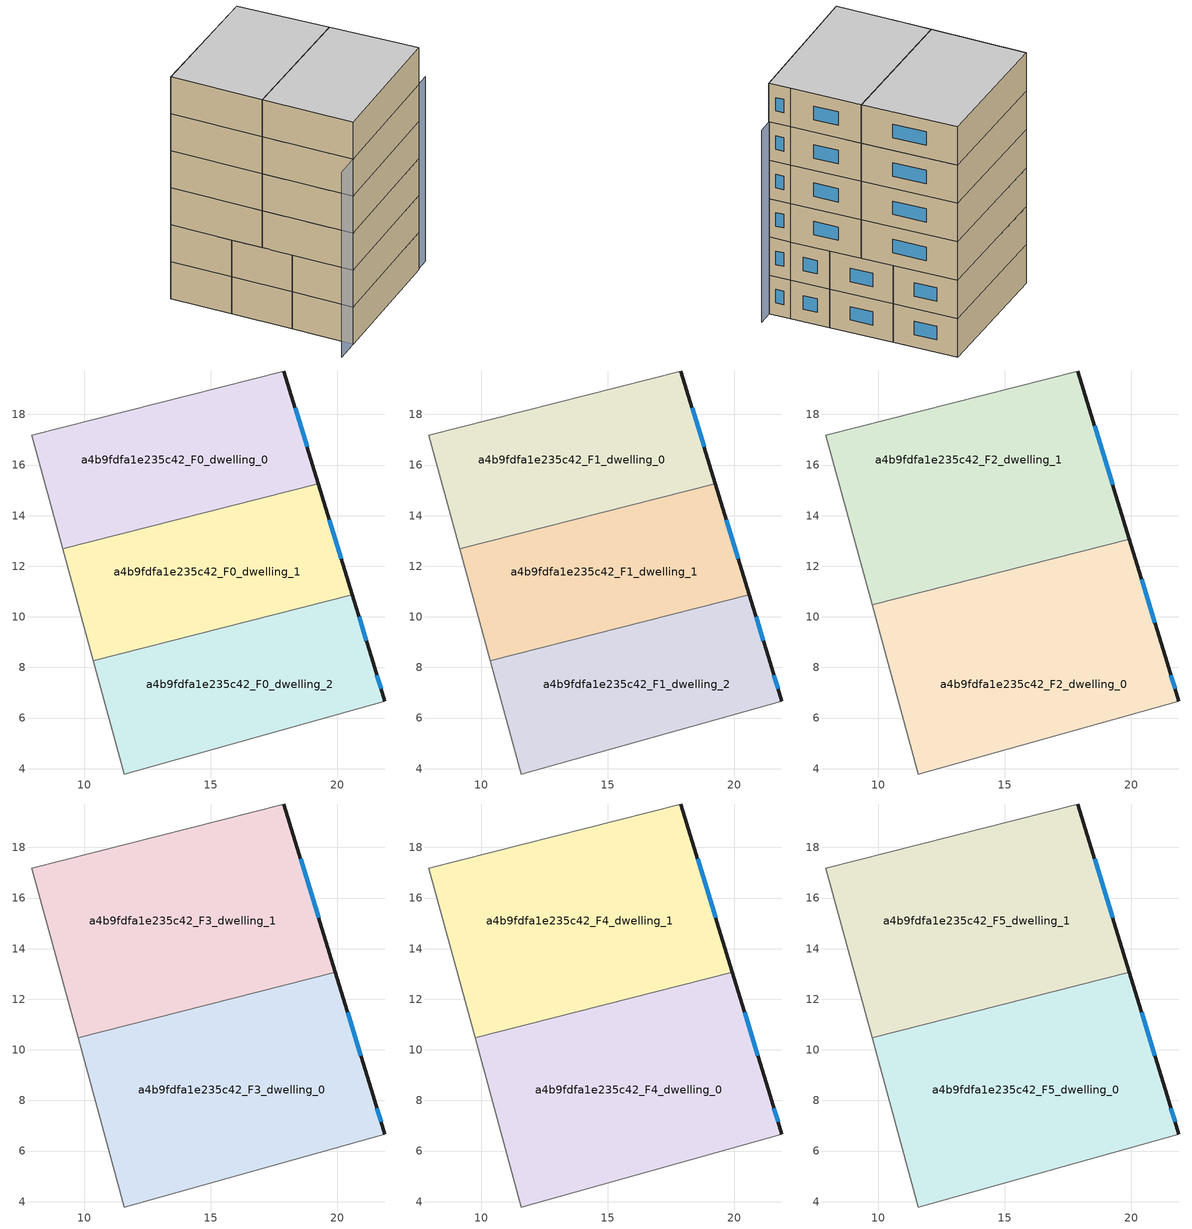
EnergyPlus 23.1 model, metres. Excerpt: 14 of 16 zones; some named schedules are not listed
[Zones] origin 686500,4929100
a4b9fdfa1e235c42_F0_dwelling_0
 floor ground (EU_floor_Construction): 17.89,19.72 19.25,15.27 9.14,12.69 7.92,17.18 z0
 wall outside (EU_wall_Construction): 19.25,15.27 17.89,19.72 z0:3
 wall adiabatic (EU_wall_Construction): 17.89,19.72 7.92,17.18 9.14,12.69 z0:3
 wall to a4b9fdfa1e235c42_F0_dwelling_1 (EU_wall_Construction): 9.14,12.69 19.25,15.27 z0:3
 window (EU_Window_Construction): 18.81,16.71 18.33,18.27 z0.98:2.02
a4b9fdfa1e235c42_F0_dwelling_1
 floor ground (EU_floor_Construction): 19.25,15.27 20.59,10.88 10.35,8.27 9.14,12.69 z0
 wall outside (EU_wall_Construction): 20.59,10.88 19.25,15.27 z0:3
 wall adiabatic (EU_wall_Construction): 9.14,12.69 10.35,8.27 z0:3
 wall to a4b9fdfa1e235c42_F0_dwelling_2 (EU_wall_Construction): 10.35,8.27 20.59,10.88 z0:3
 window (EU_Window_Construction): 20.15,12.3 19.68,13.84 z0.98:2.02
a4b9fdfa1e235c42_F0_dwelling_2
 floor ground (EU_floor_Construction): 20.59,10.88 21.42,8.18 21.88,6.66 11.58,3.79 10.35,8.27 z0
 wall outside (EU_wall_Construction): 21.88,6.66 21.42,8.18 20.59,10.88 z0:3
 wall adiabatic (EU_wall_Construction): 10.35,8.27 11.58,3.79 21.88,6.66 z0:3
 window (EU_Window_Construction): 21.73,7.15 21.57,7.68 / 21.15,9.05 20.86,10 z0.98:2.02
a4b9fdfa1e235c42_F1_dwelling_0
 floor to a4b9fdfa1e235c42_F0_dwelling_0 (EU_floor_Construction): 17.89,19.72 19.25,15.27 9.14,12.69 7.92,17.18 z3
 wall outside (EU_wall_Construction): 19.25,15.27 17.89,19.72 z3:6
 wall adiabatic (EU_wall_Construction): 17.89,19.72 7.92,17.18 9.14,12.69 z3:6
 wall to a4b9fdfa1e235c42_F1_dwelling_1 (EU_wall_Construction): 9.14,12.69 19.25,15.27 z3:6
 window (EU_Window_Construction): 18.81,16.71 18.33,18.27 z3.98:5.02
a4b9fdfa1e235c42_F1_dwelling_1
 floor to a4b9fdfa1e235c42_F0_dwelling_1 (EU_floor_Construction): 19.25,15.27 20.59,10.88 10.35,8.27 9.14,12.69 z3
 wall outside (EU_wall_Construction): 20.59,10.88 19.25,15.27 z3:6
 wall adiabatic (EU_wall_Construction): 9.14,12.69 10.35,8.27 z3:6
 wall to a4b9fdfa1e235c42_F1_dwelling_2 (EU_wall_Construction): 10.35,8.27 20.59,10.88 z3:6
 window (EU_Window_Construction): 20.15,12.3 19.68,13.84 z3.98:5.02
a4b9fdfa1e235c42_F1_dwelling_2
 floor to a4b9fdfa1e235c42_F0_dwelling_2 (EU_floor_Construction): 20.59,10.88 21.42,8.18 21.88,6.66 11.58,3.79 10.35,8.27 z3
 wall outside (EU_wall_Construction): 21.88,6.66 21.42,8.18 20.59,10.88 z3:6
 wall adiabatic (EU_wall_Construction): 10.35,8.27 11.58,3.79 21.88,6.66 z3:6
 window (EU_Window_Construction): 21.73,7.15 21.57,7.68 / 21.15,9.05 20.86,10 z3.98:5.02
a4b9fdfa1e235c42_F2_dwelling_0
 floor to a4b9fdfa1e235c42_F1_dwelling_2 (EU_floor_Construction): 20.59,10.88 21.42,8.18 21.88,6.66 11.58,3.79 10.35,8.27 z6
 floor to a4b9fdfa1e235c42_F1_dwelling_1 (EU_floor_Construction): 19.92,13.06 20.59,10.88 10.35,8.27 9.75,10.47 z6
 wall outside (EU_wall_Construction): 21.88,6.66 21.42,8.18 19.92,13.07 z6:9
 wall adiabatic (EU_wall_Construction): 9.75,10.47 11.58,3.79 21.88,6.66 z6:9
 wall to a4b9fdfa1e235c42_F2_dwelling_1 (EU_wall_Construction): 19.92,13.07 9.75,10.47 z6:9
 window (EU_Window_Construction): 20.93,9.77 20.41,11.48 / 21.73,7.15 21.57,7.68 z6.98:8.02
a4b9fdfa1e235c42_F2_dwelling_1
 floor to a4b9fdfa1e235c42_F1_dwelling_0 (EU_floor_Construction): 17.89,19.72 19.25,15.27 9.14,12.69 7.92,17.18 z6
 floor to a4b9fdfa1e235c42_F1_dwelling_1 (EU_floor_Construction): 19.25,15.27 19.92,13.06 9.75,10.47 9.14,12.69 z6
 wall outside (EU_wall_Construction): 19.92,13.07 17.89,19.72 z6:9
 wall adiabatic (EU_wall_Construction): 17.89,19.72 7.92,17.18 9.75,10.47 z6:9
 window (EU_Window_Construction): 19.26,15.23 18.55,17.55 z6.98:8.02
a4b9fdfa1e235c42_F3_dwelling_0
 floor to a4b9fdfa1e235c42_F2_dwelling_0 (EU_floor_Construction): 19.92,13.07 21.42,8.18 21.88,6.66 11.58,3.79 9.75,10.47 z9
 wall outside (EU_wall_Construction): 21.88,6.66 21.42,8.18 19.92,13.07 z9:12
 wall adiabatic (EU_wall_Construction): 9.75,10.47 11.58,3.79 21.88,6.66 z9:12
 wall to a4b9fdfa1e235c42_F3_dwelling_1 (EU_wall_Construction): 19.92,13.07 9.75,10.47 z9:12
 window (EU_Window_Construction): 20.93,9.77 20.41,11.48 / 21.73,7.15 21.57,7.68 z9.98:11.02
a4b9fdfa1e235c42_F3_dwelling_1
 floor to a4b9fdfa1e235c42_F2_dwelling_1 (EU_floor_Construction): 17.89,19.72 19.92,13.07 9.75,10.47 7.92,17.18 z9
 wall outside (EU_wall_Construction): 19.92,13.07 17.89,19.72 z9:12
 wall adiabatic (EU_wall_Construction): 17.89,19.72 7.92,17.18 9.75,10.47 z9:12
 window (EU_Window_Construction): 19.26,15.23 18.55,17.55 z9.98:11.02
a4b9fdfa1e235c42_F4_dwelling_0
 floor to a4b9fdfa1e235c42_F3_dwelling_0 (EU_floor_Construction): 19.92,13.07 21.42,8.18 21.88,6.66 11.58,3.79 9.75,10.47 z12
 wall outside (EU_wall_Construction): 21.88,6.66 21.42,8.18 19.92,13.07 z12:15
 wall adiabatic (EU_wall_Construction): 9.75,10.47 11.58,3.79 21.88,6.66 z12:15
 wall to a4b9fdfa1e235c42_F4_dwelling_1 (EU_wall_Construction): 19.92,13.07 9.75,10.47 z12:15
 window (EU_Window_Construction): 20.93,9.77 20.41,11.48 / 21.73,7.15 21.57,7.68 z12.98:14.02
a4b9fdfa1e235c42_F4_dwelling_1
 floor to a4b9fdfa1e235c42_F3_dwelling_1 (EU_floor_Construction): 17.89,19.72 19.92,13.07 9.75,10.47 7.92,17.18 z12
 wall outside (EU_wall_Construction): 19.92,13.07 17.89,19.72 z12:15
 wall adiabatic (EU_wall_Construction): 17.89,19.72 7.92,17.18 9.75,10.47 z12:15
 window (EU_Window_Construction): 19.26,15.23 18.55,17.55 z12.98:14.02
a4b9fdfa1e235c42_F5_dwelling_0
 floor to a4b9fdfa1e235c42_F4_dwelling_0 (EU_floor_Construction): 19.92,13.07 21.42,8.18 21.88,6.66 11.58,3.79 9.75,10.47 z15
 wall outside (EU_wall_Construction): 21.88,6.66 21.42,8.18 19.92,13.07 z15:18
 wall adiabatic (EU_wall_Construction): 9.75,10.47 11.58,3.79 21.88,6.66 z15:18
 wall to a4b9fdfa1e235c42_F5_dwelling_1 (EU_wall_Construction): 19.92,13.07 9.75,10.47 z15:18
 window (EU_Window_Construction): 20.93,9.77 20.41,11.48 / 21.73,7.15 21.57,7.68 z15.98:17.02
 ceiling to a4b9fdfa1e235c42_F6_dwelling_0 (EU_floor_Construction): 21.88,6.66 21.42,8.18 19.92,13.07 9.75,10.47 11.58,3.79 z18
a4b9fdfa1e235c42_F5_dwelling_1
 floor to a4b9fdfa1e235c42_F4_dwelling_1 (EU_floor_Construction): 17.89,19.72 19.92,13.07 9.75,10.47 7.92,17.18 z15
 wall outside (EU_wall_Construction): 19.92,13.07 17.89,19.72 z15:18
 wall adiabatic (EU_wall_Construction): 17.89,19.72 7.92,17.18 9.75,10.47 z15:18
 window (EU_Window_Construction): 19.26,15.23 18.55,17.55 z15.98:17.02
 ceiling to a4b9fdfa1e235c42_F6_dwelling_1 (EU_floor_Construction): 19.92,13.07 17.89,19.72 7.92,17.18 9.75,10.47 z18
shading: 9.78,3.3 22.96,6.99 z0:15
[Building]
EU S2 Campaign: North Axis=0; Terrain=City; Solar Distribution=FullExterior
[Site:Location]
Bologna: Latitude=44.5; Longitude=11.25; Time Zone=1; Elevation=37
[SizingPeriod:WeatherFileDays]
AnnualSizingPeriod: Begin Month=1; Begin Day of Month=1; End Month=12; End Day of Month=31; Day of Week for Start Day=Monday; Use Weather File Daylight Saving Period=No; Use Weather File Rain and Snow Indicators=No
[MATERIAL]
EU_InternalMass_Material: Roughness=MediumRough; Thickness=0.1; Conductivity=1; Density=1800; Specific Heat=900; Thermal Absorptance=0.9; Solar Absorptance=0.7; Visible Absorptance=0.7
[MATERIAL:NOMASS] Roughness=MediumRough; Thermal Absorptance=0.9; Solar Absorptance=0.7; Visible Absorptance=0.7
Name | Thermal Resistance
EU_wall_NoMass | 0.905828
EU_floor_NoMass | 0.67114
[WINDOWMATERIAL:SIMPLEGLAZINGSYSTEM]
EU_Window_SimpleGlazing: UFactor=4.52486; Solar Heat Gain Coefficient=0.85; Visible Transmittance=0.85
[CONSTRUCTION]
EU_wall_Construction: EU_wall_NoMass
EU_floor_Construction: EU_floor_NoMass
EU_InternalMass_Construction: EU_InternalMass_Material
EU_Window_Construction: EU_Window_SimpleGlazing
[ZONE] Type=1; Multiplier=1; Ceiling Height=autocalculate; Floor Area=autocalculate; Part of Total Floor Area=Yes
Name | Volume
a4b9fdfa1e235c42_F0_dwelling_0; a4b9fdfa1e235c42_F1_dwelling_0 | 144.408
a4b9fdfa1e235c42_F2_dwelling_0; a4b9fdfa1e235c42_F3_dwelling_0; a4b9fdfa1e235c42_F4_dwelling_0; a4b9fdfa1e235c42_F5_dwelling_0 | 216.612
a4b9fdfa1e235c42_F0_dwelling_1; a4b9fdfa1e235c42_F1_dwelling_1 | 144.413
a4b9fdfa1e235c42_F2_dwelling_1; a4b9fdfa1e235c42_F3_dwelling_1; a4b9fdfa1e235c42_F4_dwelling_1; a4b9fdfa1e235c42_F5_dwelling_1 | 216.609
a4b9fdfa1e235c42_F0_dwelling_2; a4b9fdfa1e235c42_F1_dwelling_2 | 144.396
[INTERNALMASS] Construction=EU_InternalMass_Construction
Name | Zone or ZoneList | Surface Area
a4b9fdfa1e235c42_F0_dwelling_0_EU_InternalMass | a4b9fdfa1e235c42_F0_dwelling_0 | 48.1359
a4b9fdfa1e235c42_F0_dwelling_1_EU_InternalMass | a4b9fdfa1e235c42_F0_dwelling_1 | 48.1376
a4b9fdfa1e235c42_F0_dwelling_2_EU_InternalMass | a4b9fdfa1e235c42_F0_dwelling_2 | 48.1324
a4b9fdfa1e235c42_F1_dwelling_0_EU_InternalMass | a4b9fdfa1e235c42_F1_dwelling_0 | 48.1359
a4b9fdfa1e235c42_F1_dwelling_1_EU_InternalMass | a4b9fdfa1e235c42_F1_dwelling_1 | 48.1376
a4b9fdfa1e235c42_F1_dwelling_2_EU_InternalMass | a4b9fdfa1e235c42_F1_dwelling_2 | 48.1324
a4b9fdfa1e235c42_F2_dwelling_0_EU_InternalMass | a4b9fdfa1e235c42_F2_dwelling_0 | 72.2072
a4b9fdfa1e235c42_F2_dwelling_1_EU_InternalMass | a4b9fdfa1e235c42_F2_dwelling_1 | 72.2056
a4b9fdfa1e235c42_F3_dwelling_0_EU_InternalMass | a4b9fdfa1e235c42_F3_dwelling_0 | 72.2072
a4b9fdfa1e235c42_F3_dwelling_1_EU_InternalMass | a4b9fdfa1e235c42_F3_dwelling_1 | 72.2056
a4b9fdfa1e235c42_F4_dwelling_0_EU_InternalMass | a4b9fdfa1e235c42_F4_dwelling_0 | 72.2072
a4b9fdfa1e235c42_F4_dwelling_1_EU_InternalMass | a4b9fdfa1e235c42_F4_dwelling_1 | 72.2056
a4b9fdfa1e235c42_F5_dwelling_0_EU_InternalMass | a4b9fdfa1e235c42_F5_dwelling_0 | 72.2072
a4b9fdfa1e235c42_F5_dwelling_1_EU_InternalMass | a4b9fdfa1e235c42_F5_dwelling_1 | 72.2056
[OTHEREQUIPMENT] Fuel Type=Electricity; Design Level Calculation Method=Watts/Area; Power per Zone Floor Area=1; Fraction Latent=0; Fraction Radiant=0; Fraction Lost=0; Carbon Dioxide Generation Rate=0; EndUse Subcategory=EU_Step8_InternalGains
Name | Zone or ZoneList or Space or SpaceList | Schedule
EU_Step8_InternalGain_a4b9fdfa1e235c42_F0_dwelling_0_f000 | a4b9fdfa1e235c42_F0_dwelling_0 | EU_Step8_GainSchedule_a4b9fdfa1e235c42_F0_dwelling_0_f000
EU_Step8_InternalGain_a4b9fdfa1e235c42_F0_dwelling_1_f000 | a4b9fdfa1e235c42_F0_dwelling_1 | EU_Step8_GainSchedule_a4b9fdfa1e235c42_F0_dwelling_1_f000
EU_Step8_InternalGain_a4b9fdfa1e235c42_F0_dwelling_2_f000 | a4b9fdfa1e235c42_F0_dwelling_2 | EU_Step8_GainSchedule_a4b9fdfa1e235c42_F0_dwelling_2_f000
EU_Step8_InternalGain_a4b9fdfa1e235c42_F1_dwelling_0_f000 | a4b9fdfa1e235c42_F1_dwelling_0 | EU_Step8_GainSchedule_a4b9fdfa1e235c42_F1_dwelling_0_f000
EU_Step8_InternalGain_a4b9fdfa1e235c42_F1_dwelling_1_f000 | a4b9fdfa1e235c42_F1_dwelling_1 | EU_Step8_GainSchedule_a4b9fdfa1e235c42_F1_dwelling_1_f000
EU_Step8_InternalGain_a4b9fdfa1e235c42_F1_dwelling_2_f000 | a4b9fdfa1e235c42_F1_dwelling_2 | EU_Step8_GainSchedule_a4b9fdfa1e235c42_F1_dwelling_2_f000
EU_Step8_InternalGain_a4b9fdfa1e235c42_F2_dwelling_0_f000 | a4b9fdfa1e235c42_F2_dwelling_0 | EU_Step8_GainSchedule_a4b9fdfa1e235c42_F2_dwelling_0_f000
EU_Step8_InternalGain_a4b9fdfa1e235c42_F2_dwelling_1_f000 | a4b9fdfa1e235c42_F2_dwelling_1 | EU_Step8_GainSchedule_a4b9fdfa1e235c42_F2_dwelling_1_f000
EU_Step8_InternalGain_a4b9fdfa1e235c42_F3_dwelling_0_f000 | a4b9fdfa1e235c42_F3_dwelling_0 | EU_Step8_GainSchedule_a4b9fdfa1e235c42_F3_dwelling_0_f000
EU_Step8_InternalGain_a4b9fdfa1e235c42_F3_dwelling_1_f000 | a4b9fdfa1e235c42_F3_dwelling_1 | EU_Step8_GainSchedule_a4b9fdfa1e235c42_F3_dwelling_1_f000
EU_Step8_InternalGain_a4b9fdfa1e235c42_F4_dwelling_0_f000 | a4b9fdfa1e235c42_F4_dwelling_0 | EU_Step8_GainSchedule_a4b9fdfa1e235c42_F4_dwelling_0_f000
EU_Step8_InternalGain_a4b9fdfa1e235c42_F4_dwelling_1_f000 | a4b9fdfa1e235c42_F4_dwelling_1 | EU_Step8_GainSchedule_a4b9fdfa1e235c42_F4_dwelling_1_f000
EU_Step8_InternalGain_a4b9fdfa1e235c42_F5_dwelling_0_f000 | a4b9fdfa1e235c42_F5_dwelling_0 | EU_Step8_GainSchedule_a4b9fdfa1e235c42_F5_dwelling_0_f000
EU_Step8_InternalGain_a4b9fdfa1e235c42_F5_dwelling_1_f000 | a4b9fdfa1e235c42_F5_dwelling_1 | EU_Step8_GainSchedule_a4b9fdfa1e235c42_F5_dwelling_1_f000
[ZONEVENTILATION:DESIGNFLOWRATE] Schedule=EU_AlwaysOn; Design Flow Rate Calculation Method=AirChanges/Hour; Air Changes per Hour=0.73129; Ventilation Type=Natural; Fan Pressure Rise=0; Fan Total Efficiency=1; Constant Term Coefficient=1; Temperature Term Coefficient=0; Velocity Term Coefficient=0; Velocity Squared Term Coefficient=0; Minimum Indoor Temperature=-100; Maximum Indoor Temperature=100; Delta Temperature=-100; Minimum Outdoor Temperature=-100; Maximum Outdoor Temperature=100; Maximum Wind Speed=40
Name | Zone or ZoneList or Space or SpaceList
EU_ConstantAir_a4b9fdfa1e235c42_F0_dwelling_0 | a4b9fdfa1e235c42_F0_dwelling_0
EU_ConstantAir_a4b9fdfa1e235c42_F0_dwelling_1 | a4b9fdfa1e235c42_F0_dwelling_1
EU_ConstantAir_a4b9fdfa1e235c42_F0_dwelling_2 | a4b9fdfa1e235c42_F0_dwelling_2
EU_ConstantAir_a4b9fdfa1e235c42_F1_dwelling_0 | a4b9fdfa1e235c42_F1_dwelling_0
EU_ConstantAir_a4b9fdfa1e235c42_F1_dwelling_1 | a4b9fdfa1e235c42_F1_dwelling_1
EU_ConstantAir_a4b9fdfa1e235c42_F1_dwelling_2 | a4b9fdfa1e235c42_F1_dwelling_2
EU_ConstantAir_a4b9fdfa1e235c42_F2_dwelling_0 | a4b9fdfa1e235c42_F2_dwelling_0
EU_ConstantAir_a4b9fdfa1e235c42_F2_dwelling_1 | a4b9fdfa1e235c42_F2_dwelling_1
EU_ConstantAir_a4b9fdfa1e235c42_F3_dwelling_0 | a4b9fdfa1e235c42_F3_dwelling_0
EU_ConstantAir_a4b9fdfa1e235c42_F3_dwelling_1 | a4b9fdfa1e235c42_F3_dwelling_1
EU_ConstantAir_a4b9fdfa1e235c42_F4_dwelling_0 | a4b9fdfa1e235c42_F4_dwelling_0
EU_ConstantAir_a4b9fdfa1e235c42_F4_dwelling_1 | a4b9fdfa1e235c42_F4_dwelling_1
EU_ConstantAir_a4b9fdfa1e235c42_F5_dwelling_0 | a4b9fdfa1e235c42_F5_dwelling_0
EU_ConstantAir_a4b9fdfa1e235c42_F5_dwelling_1 | a4b9fdfa1e235c42_F5_dwelling_1
[HVACTEMPLATE:THERMOSTAT] Constant Heating Setpoint=20; Constant Cooling Setpoint=50
EU_HeatOnly_a4b9fdfa1e235c42_F0_dwelling_0; EU_HeatOnly_a4b9fdfa1e235c42_F0_dwelling_1; EU_HeatOnly_a4b9fdfa1e235c42_F0_dwelling_2; EU_HeatOnly_a4b9fdfa1e235c42_F1_dwelling_0; EU_HeatOnly_a4b9fdfa1e235c42_F1_dwelling_1; EU_HeatOnly_a4b9fdfa1e235c42_F1_dwelling_2; EU_HeatOnly_a4b9fdfa1e235c42_F2_dwelling_0; EU_HeatOnly_a4b9fdfa1e235c42_F2_dwelling_1; EU_HeatOnly_a4b9fdfa1e235c42_F3_dwelling_0; EU_HeatOnly_a4b9fdfa1e235c42_F3_dwelling_1; EU_HeatOnly_a4b9fdfa1e235c42_F4_dwelling_0; EU_HeatOnly_a4b9fdfa1e235c42_F4_dwelling_1; EU_HeatOnly_a4b9fdfa1e235c42_F5_dwelling_0; EU_HeatOnly_a4b9fdfa1e235c42_F5_dwelling_1; EU_HeatOnly_a4b9fdfa1e235c42_F6_dwelling_0; EU_HeatOnly_a4b9fdfa1e235c42_F6_dwelling_1
[HVACTEMPLATE:ZONE:IDEALLOADSAIRSYSTEM] System Availability Schedule=EU_AlwaysOn; Maximum Heating Supply Air Temperature=50; Minimum Cooling Supply Air Temperature=13; Maximum Heating Supply Air Humidity Ratio=0.0156; Minimum Cooling Supply Air Humidity Ratio=0.0077; Heating Limit=NoLimit; Cooling Limit=NoLimit; Heating Availability Schedule=EU_AlwaysOn; Cooling Availability Schedule=EU_CoolingOff; Dehumidification Control Type=ConstantSensibleHeatRatio; Cooling Sensible Heat Ratio=0.7; Dehumidification Setpoint=60; Humidification Control Type=None; Humidification Setpoint=30; Outdoor Air Method=None; Outdoor Air Flow Rate per Person=0.00944; Outdoor Air Flow Rate per Zone Floor Area=0; Outdoor Air Flow Rate per Zone=0; Demand Controlled Ventilation Type=None; Outdoor Air Economizer Type=NoEconomizer; Heat Recovery Type=None; Sensible Heat Recovery Effectiveness=0.7; Latent Heat Recovery Effectiveness=0.65
Name | Template Thermostat
a4b9fdfa1e235c42_F0_dwelling_0 | EU_HeatOnly_a4b9fdfa1e235c42_F0_dwelling_0
a4b9fdfa1e235c42_F0_dwelling_1 | EU_HeatOnly_a4b9fdfa1e235c42_F0_dwelling_1
a4b9fdfa1e235c42_F0_dwelling_2 | EU_HeatOnly_a4b9fdfa1e235c42_F0_dwelling_2
a4b9fdfa1e235c42_F1_dwelling_0 | EU_HeatOnly_a4b9fdfa1e235c42_F1_dwelling_0
a4b9fdfa1e235c42_F1_dwelling_1 | EU_HeatOnly_a4b9fdfa1e235c42_F1_dwelling_1
a4b9fdfa1e235c42_F1_dwelling_2 | EU_HeatOnly_a4b9fdfa1e235c42_F1_dwelling_2
a4b9fdfa1e235c42_F2_dwelling_0 | EU_HeatOnly_a4b9fdfa1e235c42_F2_dwelling_0
a4b9fdfa1e235c42_F2_dwelling_1 | EU_HeatOnly_a4b9fdfa1e235c42_F2_dwelling_1
a4b9fdfa1e235c42_F3_dwelling_0 | EU_HeatOnly_a4b9fdfa1e235c42_F3_dwelling_0
a4b9fdfa1e235c42_F3_dwelling_1 | EU_HeatOnly_a4b9fdfa1e235c42_F3_dwelling_1
a4b9fdfa1e235c42_F4_dwelling_0 | EU_HeatOnly_a4b9fdfa1e235c42_F4_dwelling_0
a4b9fdfa1e235c42_F4_dwelling_1 | EU_HeatOnly_a4b9fdfa1e235c42_F4_dwelling_1
a4b9fdfa1e235c42_F5_dwelling_0 | EU_HeatOnly_a4b9fdfa1e235c42_F5_dwelling_0
a4b9fdfa1e235c42_F5_dwelling_1 | EU_HeatOnly_a4b9fdfa1e235c42_F5_dwelling_1
[SIZING:ZONE] Zone Cooling Design Supply Air Temperature Input Method=SupplyAirTemperature; Zone Cooling Design Supply Air Temperature=13; Zone Heating Design Supply Air Temperature Input Method=SupplyAirTemperature; Zone Heating Design Supply Air Temperature=50; Zone Cooling Design Supply Air Humidity Ratio=0.008; Zone Heating Design Supply Air Humidity Ratio=0.008; Cooling Design Air Flow Method=DesignDay; Cooling Design Air Flow Rate=0; Cooling Minimum Air Flow per Zone Floor Area=0.000762; Cooling Minimum Air Flow=0; Cooling Minimum Air Flow Fraction=0.2; Heating Design Air Flow Method=DesignDay; Heating Design Air Flow Rate=0; Heating Maximum Air Flow per Zone Floor Area=0.002032; Heating Maximum Air Flow=0.141576; Heating Maximum Air Flow Fraction=0.3; Account for Dedicated Outdoor Air System=No; Dedicated Outdoor Air System Control Strategy=NeutralSupplyAir; Dedicated Outdoor Air Low Setpoint Temperature for Design=autosize; Dedicated Outdoor Air High Setpoint Temperature for Design=autosize; Zone Load Sizing Method=Sensible Load Only No Latent Load; Zone Latent Cooling Design Supply Air Humidity Ratio Input Method=HumidityRatioDifference; Zone Cooling Design Supply Air Humidity Ratio Difference=0.005; Zone Latent Heating Design Supply Air Humidity Ratio Input Method=HumidityRatioDifference; Zone Humidification Design Supply Air Humidity Ratio Difference=0.005
a4b9fdfa1e235c42_F0_dwelling_0; a4b9fdfa1e235c42_F0_dwelling_1; a4b9fdfa1e235c42_F0_dwelling_2
